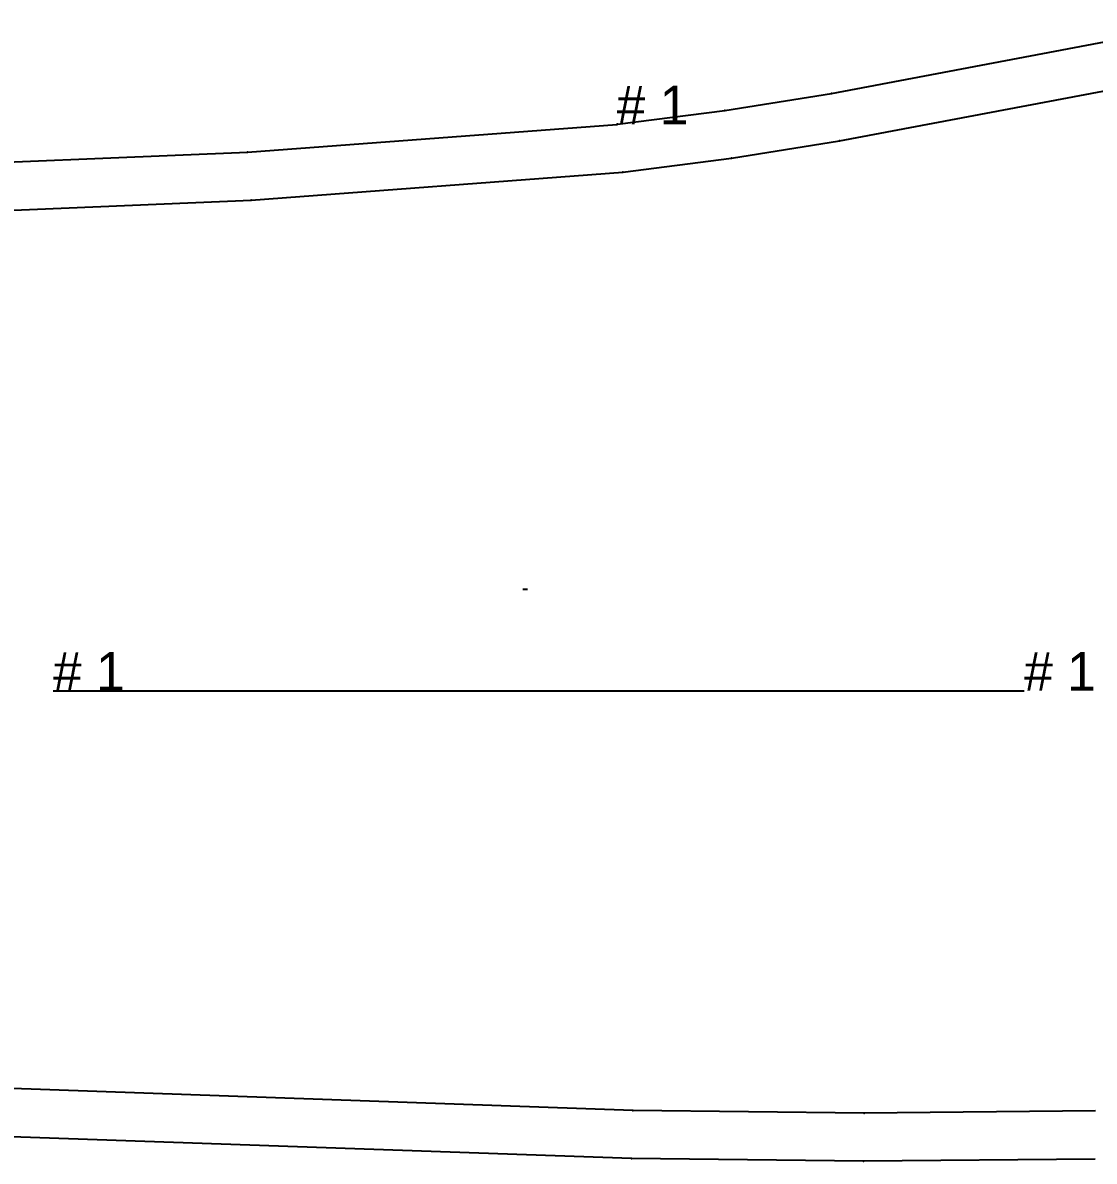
# Model space of a CAD drawing. Extents: x -10 to 11547, y -349 to 304.
# Drawn here: x 9916.2 to 10138.5, y -118.6 to 117.4 of the extents above; entities that cross this region are included whole.
import ezdxf

# ---------------------------------------------------------------- set-up
doc = ezdxf.new("R2010")
doc.units = 0

# ---------------------------------------------------------------- blocks, each defined once
blk = doc.blocks.new('FODSPMANICA2P-S_38')
at = {"layer": '1'}
for points in [[(-166.6873, 90.1957), (-89.94, 93.37), (-13.3412, 99.1293), (-13.1508, 99.1461), (9.0732, 102.0437), (31.2116, 105.5565), (108.624, 120.2028)], [(85.8875, -115.4027), (37.8227, -115.8452), (-10.2504, -115.2969), (-158.8113, -110.0869)]]:
    blk.add_lwpolyline(points, dxfattribs=at)
at = {"layer": '14'}
for points in [[(-166.4, 80.2), (-89.174, 83.3982), (-12.1, 89.2), (10.445, 92.139), (32.9, 95.7), (110.6, 110.4)], [(86, -105.4), (37.9994, -105.8457), (-10, -105.3), (-158.3, -100.1)]]:
    blk.add_lwpolyline(points, dxfattribs=at)
at = {"layer": '2'}
for p in [(31.2116, 105.5565), (-13.1508, 99.1461), (32.9, 95.7), (-12.1, 89.2), (-10, -105.3), (-10.2504, -115.2969)]:
    blk.add_point(p, dxfattribs=at)
at = {"layer": '3'}
for p in [(9.0732, 102.0437), (-13.3412, 99.1293), (-89.94, 93.37), (10.445, 92.139), (-89.174, 83.3982), (37.9994, -105.8457), (37.8227, -115.8452)]:
    blk.add_point(p, dxfattribs=at)
at = {"layer": '4'}
blk.add_point((-13.3412, 99.1293, 10), dxfattribs=at)
at = {"layer": '5'}
blk.add_line((-32.8094, 2.7904), (-31.8094, 2.7904), dxfattribs=at)
at = {"layer": '7'}
blk.add_line((-130.2506, -18.2858), (71.1742, -18.2858), dxfattribs=at)
blk = doc.blocks.new('FODSPMANICA2P-S_40')
at = {"layer": '1'}
for points in [[(-166.6873, 90.1957), (-89.94, 93.37), (-13.3412, 99.1293), (-13.1508, 99.1461), (9.0732, 102.0437), (31.2116, 105.5565), (108.624, 120.2028)], [(85.8875, -115.4027), (37.8227, -115.8452), (-10.2504, -115.2969), (-158.8113, -110.0869)]]:
    blk.add_lwpolyline(points, dxfattribs=at)
at = {"layer": '14'}
for points in [[(-166.4, 80.2), (-89.174, 83.3982), (-12.1, 89.2), (10.445, 92.139), (32.9, 95.7), (110.6, 110.4)], [(86, -105.4), (37.9994, -105.8457), (-10, -105.3), (-158.3, -100.1)]]:
    blk.add_lwpolyline(points, dxfattribs=at)
at = {"layer": '2'}
for p in [(31.2116, 105.5565), (-13.1508, 99.1461), (32.9, 95.7), (-12.1, 89.2), (-10, -105.3), (-10.2504, -115.2969)]:
    blk.add_point(p, dxfattribs=at)
at = {"layer": '3'}
for p in [(9.0732, 102.0437), (-13.3412, 99.1293), (-89.94, 93.37), (10.445, 92.139), (-89.174, 83.3982), (37.9994, -105.8457), (37.8227, -115.8452)]:
    blk.add_point(p, dxfattribs=at)
at = {"layer": '4'}
blk.add_point((-13.3412, 99.1293, 10), dxfattribs=at)
at = {"layer": '5'}
blk.add_line((-32.8094, 2.7904), (-31.8094, 2.7904), dxfattribs=at)
at = {"layer": '7'}
blk.add_line((-130.2506, -18.2858), (71.1742, -18.2858), dxfattribs=at)
blk = doc.blocks.new('FODSPMANICA2P-S_42')
at = {"layer": '1'}
for points in [[(-166.687, 90.196), (-89.94, 93.37), (-13.341, 99.129), (-13.151, 99.146), (9.073, 102.044), (31.212, 105.557), (108.624, 120.203)], [(85.888, -115.403), (37.823, -115.845), (-10.25, -115.297), (-158.811, -110.087)]]:
    blk.add_lwpolyline(points, dxfattribs=at)
at = {"layer": '14'}
for points in [[(-166.4, 80.2), (-89.174, 83.398), (-12.1, 89.2), (10.445, 92.139), (32.9, 95.7), (110.6, 110.4)], [(86, -105.4), (38, -105.846), (-10, -105.3), (-158.3, -100.1)]]:
    blk.add_lwpolyline(points, dxfattribs=at)
at = {"layer": '2'}
for p in [(31.212, 105.557), (-13.151, 99.146), (32.9, 95.7), (-12.1, 89.2), (-10, -105.3), (-10.25, -115.297)]:
    blk.add_point(p, dxfattribs=at)
at = {"layer": '3'}
for p in [(9.073, 102.044), (-13.341, 99.129), (-89.94, 93.37), (10.445, 92.139), (-89.174, 83.398), (38, -105.846), (37.823, -115.845)]:
    blk.add_point(p, dxfattribs=at)
at = {"layer": '4'}
blk.add_point((-13.341, 99.129, 10), dxfattribs=at)
at = {"layer": '5'}
blk.add_line((-32.8094, 2.7904), (-31.8094, 2.7904), dxfattribs=at)
at = {"layer": '7'}
blk.add_line((-130.251, -18.286), (71.174, -18.286), dxfattribs=at)
at = {"layer": '1'}
blk.add_text('# 1', height=8, dxfattribs=at).set_placement((-13.341, 99.129))
at = {"layer": '3'}
blk.add_text('# 1', height=8, dxfattribs=at).set_placement((-13.341, 99.129))
at = {"layer": '4'}
blk.add_text('# 1', height=8, dxfattribs=at).set_placement((-13.341, 99.129))
at = {"layer": '7'}
for p in [(-130.251, -18.286), (71.174, -18.286)]:
    blk.add_text('# 1', height=8, dxfattribs=at).set_placement(p)
blk = doc.blocks.new('FODSPMANICA2P-S_44')
at = {"layer": '1'}
for points in [[(-166.6873, 90.1957), (-89.94, 93.37), (-13.3412, 99.1293), (-13.1508, 99.1461), (9.0732, 102.0437), (31.2116, 105.5565), (108.624, 120.2028)], [(85.8875, -115.4027), (37.8227, -115.8452), (-10.2504, -115.2969), (-158.8113, -110.0869)]]:
    blk.add_lwpolyline(points, dxfattribs=at)
at = {"layer": '14'}
for points in [[(-166.4, 80.2), (-89.174, 83.3982), (-12.1, 89.2), (10.445, 92.139), (32.9, 95.7), (110.6, 110.4)], [(86, -105.4), (37.9994, -105.8457), (-10, -105.3), (-158.3, -100.1)]]:
    blk.add_lwpolyline(points, dxfattribs=at)
at = {"layer": '2'}
for p in [(31.2116, 105.5565), (-13.1508, 99.1461), (32.9, 95.7), (-12.1, 89.2), (-10, -105.3), (-10.2504, -115.2969)]:
    blk.add_point(p, dxfattribs=at)
at = {"layer": '3'}
for p in [(9.0732, 102.0437), (-13.3412, 99.1293), (-89.94, 93.37), (10.445, 92.139), (-89.174, 83.3982), (37.9994, -105.8457), (37.8227, -115.8452)]:
    blk.add_point(p, dxfattribs=at)
at = {"layer": '4'}
blk.add_point((-13.3412, 99.1293, 10), dxfattribs=at)
at = {"layer": '5'}
blk.add_line((-32.8094, 2.7904), (-31.8094, 2.7904), dxfattribs=at)
at = {"layer": '7'}
blk.add_line((-130.2506, -18.2858), (71.1742, -18.2858), dxfattribs=at)
blk = doc.blocks.new('FODSPMANICA2P-S_46')
at = {"layer": '1'}
for points in [[(-166.6873, 90.1957), (-89.94, 93.37), (-13.3412, 99.1293), (-13.1508, 99.1461), (9.0732, 102.0437), (31.2116, 105.5565), (108.624, 120.2028)], [(85.8875, -115.4027), (37.8227, -115.8452), (-10.2504, -115.2969), (-158.8113, -110.0869)]]:
    blk.add_lwpolyline(points, dxfattribs=at)
at = {"layer": '14'}
for points in [[(-166.4, 80.2), (-89.174, 83.3982), (-12.1, 89.2), (10.445, 92.139), (32.9, 95.7), (110.6, 110.4)], [(86, -105.4), (37.9994, -105.8457), (-10, -105.3), (-158.3, -100.1)]]:
    blk.add_lwpolyline(points, dxfattribs=at)
at = {"layer": '2'}
for p in [(31.2116, 105.5565), (-13.1508, 99.1461), (32.9, 95.7), (-12.1, 89.2), (-10, -105.3), (-10.2504, -115.2969)]:
    blk.add_point(p, dxfattribs=at)
at = {"layer": '3'}
for p in [(9.0732, 102.0437), (-13.3412, 99.1293), (-89.94, 93.37), (10.445, 92.139), (-89.174, 83.3982), (37.9994, -105.8457), (37.8227, -115.8452)]:
    blk.add_point(p, dxfattribs=at)
at = {"layer": '4'}
blk.add_point((-13.3412, 99.1293, 10), dxfattribs=at)
at = {"layer": '5'}
blk.add_line((-32.8094, 2.7904), (-31.8094, 2.7904), dxfattribs=at)
at = {"layer": '7'}
blk.add_line((-130.2506, -18.2858), (71.1742, -18.2858), dxfattribs=at)
blk = doc.blocks.new('FODSPMANICA2P-S_48')
at = {"layer": '1'}
for points in [[(-166.6873, 90.1957), (-89.94, 93.37), (-13.3412, 99.1293), (-13.1508, 99.1461), (9.0732, 102.0437), (31.2116, 105.5565), (108.624, 120.2028)], [(85.8875, -115.4027), (37.8227, -115.8452), (-10.2504, -115.2969), (-158.8113, -110.0869)]]:
    blk.add_lwpolyline(points, dxfattribs=at)
at = {"layer": '14'}
for points in [[(-166.4, 80.2), (-89.174, 83.3982), (-12.1, 89.2), (10.445, 92.139), (32.9, 95.7), (110.6, 110.4)], [(86, -105.4), (37.9994, -105.8457), (-10, -105.3), (-158.3, -100.1)]]:
    blk.add_lwpolyline(points, dxfattribs=at)
at = {"layer": '2'}
for p in [(31.2116, 105.5565), (-13.1508, 99.1461), (32.9, 95.7), (-12.1, 89.2), (-10, -105.3), (-10.2504, -115.2969)]:
    blk.add_point(p, dxfattribs=at)
at = {"layer": '3'}
for p in [(9.0732, 102.0437), (-13.3412, 99.1293), (-89.94, 93.37), (10.445, 92.139), (-89.174, 83.3982), (37.9994, -105.8457), (37.8227, -115.8452)]:
    blk.add_point(p, dxfattribs=at)
at = {"layer": '4'}
blk.add_point((-13.3412, 99.1293, 10), dxfattribs=at)
at = {"layer": '5'}
blk.add_line((-32.8094, 2.7904), (-31.8094, 2.7904), dxfattribs=at)
at = {"layer": '7'}
blk.add_line((-130.2506, -18.2858), (71.1742, -18.2858), dxfattribs=at)
blk = doc.blocks.new('FODSPMANICA2P-S_50')
at = {"layer": '1'}
for points in [[(-166.6873, 90.1957), (-89.94, 93.37), (-13.3412, 99.1293), (-13.1508, 99.1461), (9.0732, 102.0437), (31.2116, 105.5565), (108.624, 120.2028)], [(85.8875, -115.4027), (37.8227, -115.8452), (-10.2504, -115.2969), (-158.8113, -110.0869)]]:
    blk.add_lwpolyline(points, dxfattribs=at)
at = {"layer": '14'}
for points in [[(-166.4, 80.2), (-89.174, 83.3982), (-12.1, 89.2), (10.445, 92.139), (32.9, 95.7), (110.6, 110.4)], [(86, -105.4), (37.9994, -105.8457), (-10, -105.3), (-158.3, -100.1)]]:
    blk.add_lwpolyline(points, dxfattribs=at)
at = {"layer": '2'}
for p in [(31.2116, 105.5565), (-13.1508, 99.1461), (32.9, 95.7), (-12.1, 89.2), (-10, -105.3), (-10.2504, -115.2969)]:
    blk.add_point(p, dxfattribs=at)
at = {"layer": '3'}
for p in [(9.0732, 102.0437), (-13.3412, 99.1293), (-89.94, 93.37), (10.445, 92.139), (-89.174, 83.3982), (37.9994, -105.8457), (37.8227, -115.8452)]:
    blk.add_point(p, dxfattribs=at)
at = {"layer": '4'}
blk.add_point((-13.3412, 99.1293, 10), dxfattribs=at)
at = {"layer": '5'}
blk.add_line((-32.8094, 2.7904), (-31.8094, 2.7904), dxfattribs=at)
at = {"layer": '7'}
blk.add_line((-130.2506, -18.2858), (71.1742, -18.2858), dxfattribs=at)
blk = doc.blocks.new('FODSPMANICA2P-S_52')
at = {"layer": '1'}
for points in [[(-166.6873, 90.1957), (-89.94, 93.37), (-13.3412, 99.1293), (-13.1508, 99.1461), (9.0732, 102.0437), (31.2116, 105.5565), (108.624, 120.2028)], [(85.8875, -115.4027), (37.8227, -115.8452), (-10.2504, -115.2969), (-158.8113, -110.0869)]]:
    blk.add_lwpolyline(points, dxfattribs=at)
at = {"layer": '14'}
for points in [[(-166.4, 80.2), (-89.174, 83.3982), (-12.1, 89.2), (10.445, 92.139), (32.9, 95.7), (110.6, 110.4)], [(86, -105.4), (37.9994, -105.8457), (-10, -105.3), (-158.3, -100.1)]]:
    blk.add_lwpolyline(points, dxfattribs=at)
at = {"layer": '2'}
for p in [(31.2116, 105.5565), (-13.1508, 99.1461), (32.9, 95.7), (-12.1, 89.2), (-10, -105.3), (-10.2504, -115.2969)]:
    blk.add_point(p, dxfattribs=at)
at = {"layer": '3'}
for p in [(9.0732, 102.0437), (-13.3412, 99.1293), (-89.94, 93.37), (10.445, 92.139), (-89.174, 83.3982), (37.9994, -105.8457), (37.8227, -115.8452)]:
    blk.add_point(p, dxfattribs=at)
at = {"layer": '4'}
blk.add_point((-13.3412, 99.1293, 10), dxfattribs=at)
at = {"layer": '5'}
blk.add_line((-32.8094, 2.7904), (-31.8094, 2.7904), dxfattribs=at)
at = {"layer": '7'}
blk.add_line((-130.2506, -18.2858), (71.1742, -18.2858), dxfattribs=at)
blk = doc.blocks.new('FODSPMANICA2P-S_54')
at = {"layer": '1'}
for points in [[(-166.6873, 90.1957), (-89.94, 93.37), (-13.3412, 99.1293), (-13.1508, 99.1461), (9.0732, 102.0437), (31.2116, 105.5565), (108.624, 120.2028)], [(85.8875, -115.4027), (37.8227, -115.8452), (-10.2504, -115.2969), (-158.8113, -110.0869)]]:
    blk.add_lwpolyline(points, dxfattribs=at)
at = {"layer": '14'}
for points in [[(-166.4, 80.2), (-89.174, 83.3982), (-12.1, 89.2), (10.445, 92.139), (32.9, 95.7), (110.6, 110.4)], [(86, -105.4), (37.9994, -105.8457), (-10, -105.3), (-158.3, -100.1)]]:
    blk.add_lwpolyline(points, dxfattribs=at)
at = {"layer": '2'}
for p in [(31.2116, 105.5565), (-13.1508, 99.1461), (32.9, 95.7), (-12.1, 89.2), (-10, -105.3), (-10.2504, -115.2969)]:
    blk.add_point(p, dxfattribs=at)
at = {"layer": '3'}
for p in [(9.0732, 102.0437), (-13.3412, 99.1293), (-89.94, 93.37), (10.445, 92.139), (-89.174, 83.3982), (37.9994, -105.8457), (37.8227, -115.8452)]:
    blk.add_point(p, dxfattribs=at)
at = {"layer": '4'}
blk.add_point((-13.3412, 99.1293, 10), dxfattribs=at)
at = {"layer": '5'}
blk.add_line((-32.8094, 2.7904), (-31.8094, 2.7904), dxfattribs=at)
at = {"layer": '7'}
blk.add_line((-130.2506, -18.2858), (71.1742, -18.2858), dxfattribs=at)
blk = doc.blocks.new('FODSPMANICA2P-S_56')
at = {"layer": '1'}
for points in [[(-166.6873, 90.1957), (-89.94, 93.37), (-13.3412, 99.1293), (-13.1508, 99.1461), (9.0732, 102.0437), (31.2116, 105.5565), (108.624, 120.2028)], [(85.8875, -115.4027), (37.8227, -115.8452), (-10.2504, -115.2969), (-158.8113, -110.0869)]]:
    blk.add_lwpolyline(points, dxfattribs=at)
at = {"layer": '14'}
for points in [[(-166.4, 80.2), (-89.174, 83.3982), (-12.1, 89.2), (10.445, 92.139), (32.9, 95.7), (110.6, 110.4)], [(86, -105.4), (37.9994, -105.8457), (-10, -105.3), (-158.3, -100.1)]]:
    blk.add_lwpolyline(points, dxfattribs=at)
at = {"layer": '2'}
for p in [(31.2116, 105.5565), (-13.1508, 99.1461), (32.9, 95.7), (-12.1, 89.2), (-10, -105.3), (-10.2504, -115.2969)]:
    blk.add_point(p, dxfattribs=at)
at = {"layer": '3'}
for p in [(9.0732, 102.0437), (-13.3412, 99.1293), (-89.94, 93.37), (10.445, 92.139), (-89.174, 83.3982), (37.9994, -105.8457), (37.8227, -115.8452)]:
    blk.add_point(p, dxfattribs=at)
at = {"layer": '4'}
blk.add_point((-13.3412, 99.1293, 10), dxfattribs=at)
at = {"layer": '5'}
blk.add_line((-32.8094, 2.7904), (-31.8094, 2.7904), dxfattribs=at)
at = {"layer": '7'}
blk.add_line((-130.2506, -18.2858), (71.1742, -18.2858), dxfattribs=at)

msp = doc.modelspace()

# ---------------------------------------------------------------- block references
at = {"layer": '1'}
for name in ['FODSPMANICA2P-S_42', 'FODSPMANICA2P-S_38', 'FODSPMANICA2P-S_40', 'FODSPMANICA2P-S_44', 'FODSPMANICA2P-S_46', 'FODSPMANICA2P-S_48', 'FODSPMANICA2P-S_50', 'FODSPMANICA2P-S_52', 'FODSPMANICA2P-S_54', 'FODSPMANICA2P-S_56']:
    msp.add_blockref(name, (10052.7539, -2.7904), dxfattribs=at)

doc.saveas('drawing.dxf')
